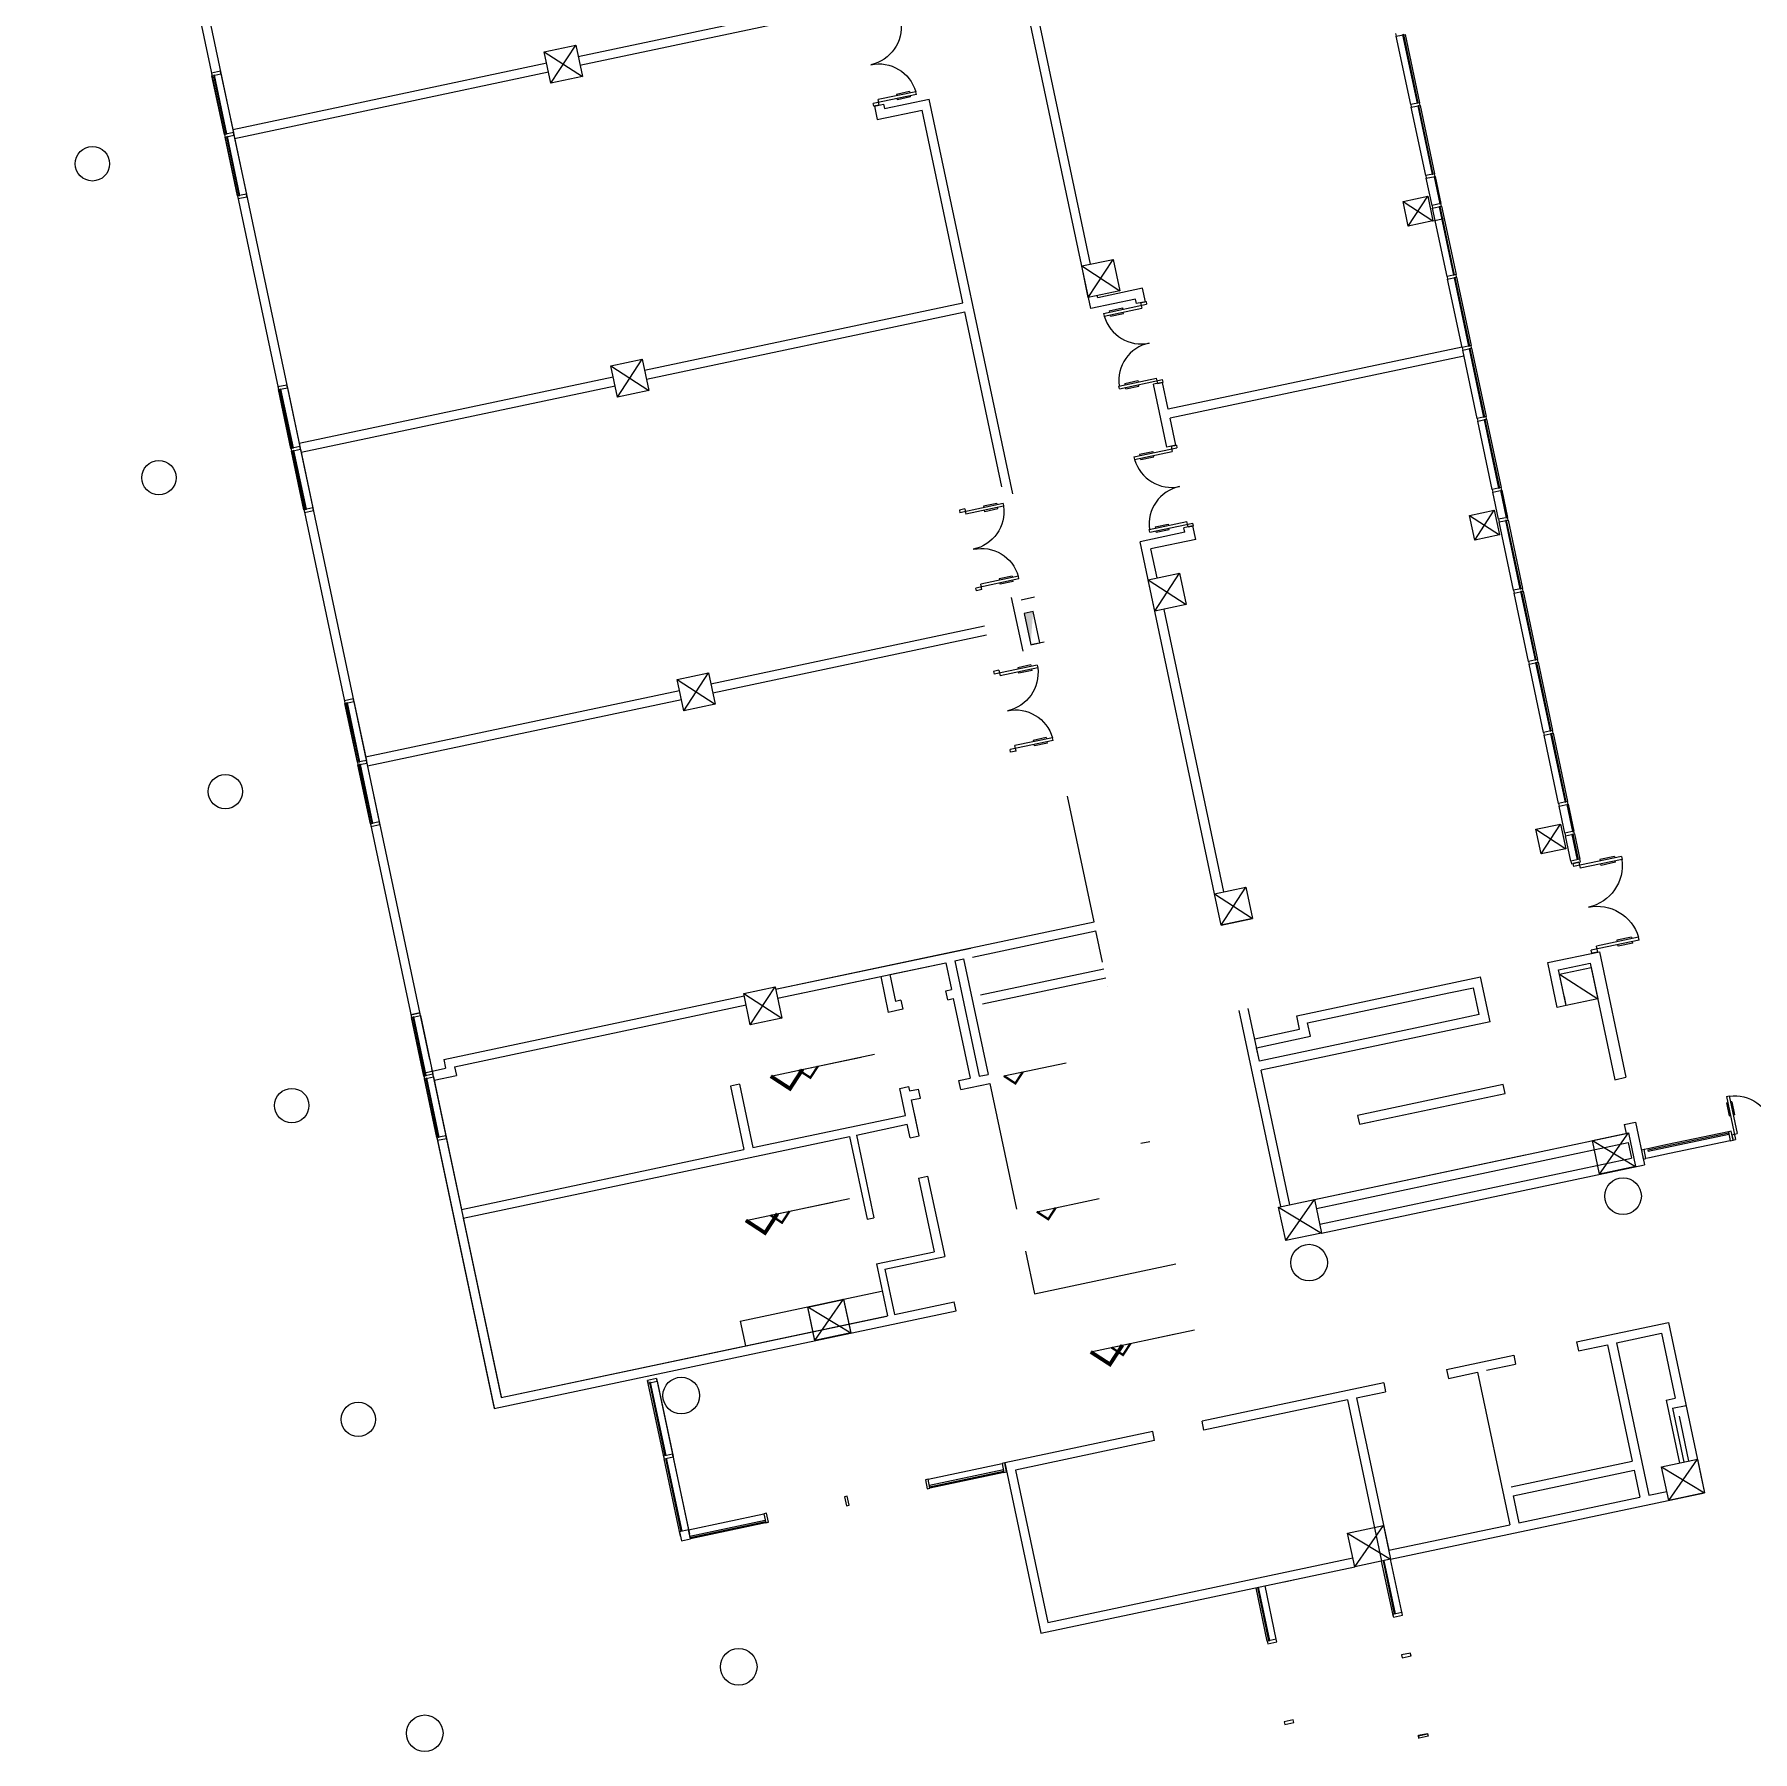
# Model space of a CAD drawing. Header units: millimetres. Extents: x 348697 to 1485586, y 7456 to 143477.
# Drawn here: x 1323768 to 1361250, y 38518 to 75983 of the extents above; entities that cross this region are included whole.
import ezdxf

# ---------------------------------------------------------------- set-up
doc = ezdxf.new("R2010")
doc.units = ezdxf.units.MM
doc.header["$LTSCALE"] = 1000
doc.header["$PDMODE"] = 1
doc.layers.get('0').update_dxf_attribs({"linetype": 'CONTINUOUS'})
for name, color, linetype in [('A-WALL', 7, 'CONTINUOUS'), ('A—\\M+5C3C5\\M+5B4B0', 135, 'CONTINUOUS'), ('A—\\M+5C7BD\\M+5CCE5', 7, 'CONTINUOUS'), ('E1-RD-1F$0$A-GLAZ-CWMG', 3, 'CONTINUOUS'), ('E1-RI-1F$0$A-GLAZ', 140, 'CONTINUOUS'), ('E1-RI-1F$0$A-GLAZ-CWMG', 3, 'CONTINUOUS'), ('E1-RI-1F$0$A-WALL', 7, 'CONTINUOUS'), ('E1-RV-1F$0$$2$A-WALL', 7, 'CONTINUOUS'), ('E1-RV-1F$0$A-WALL', 7, 'CONTINUOUS')]:
    doc.layers.add(name, color=color, linetype=linetype)

msp = doc.modelspace()

# ---------------------------------------------------------------- linework, layer by layer
for p, q in [((1343008, 74674), (1342069, 74475)), ((1342996, 74733), (1342174, 74559)), ((1342858, 74734), (1342573, 74674)), ((1342573, 74674), (1342580, 74645)), ((1342883, 74617), (1342598, 74557)), ((1342858, 74734), (1342864, 74705)), ((1342883, 74617), (1342877, 74646)), ((1343008, 74674), (1342996, 74733)), ((1342081, 74417), (1342069, 74475)), ((1342199, 74442), (1342081, 74417)), ((1342199, 74442), (1342174, 74559)), ((1342598, 74557), (1342592, 74586)), ((1347091, 69896), (1348030, 70095)), ((1347900, 70129), (1348018, 70154)), ((1347900, 70129), (1347925, 70012)), ((1348018, 70154), (1348030, 70095)), ((1347091, 69896), (1347103, 69838)), ((1347103, 69838), (1347925, 70012)), ((1347216, 69953), (1347501, 70014)), ((1347216, 69953), (1347223, 69924)), ((1347241, 69836), (1347235, 69865)), ((1347241, 69836), (1347526, 69896)), ((1347501, 70014), (1347507, 69984)), ((1347526, 69896), (1347520, 69926)), ((1347427, 68311), (1348248, 68485)), ((1347439, 68253), (1347427, 68311)), ((1347439, 68253), (1348378, 68452)), ((1347552, 68369), (1347836, 68429)), ((1347552, 68369), (1347558, 68339)), ((1347577, 68251), (1347570, 68281)), ((1347577, 68251), (1347861, 68311)), ((1347836, 68429), (1347843, 68400)), ((1347861, 68311), (1347855, 68341)), ((1348273, 68368), (1348248, 68485)), ((1348273, 68368), (1348391, 68393)), ((1348391, 68393), (1348378, 68452)), ((1347754, 66766), (1348693, 66965)), ((1347754, 66766), (1347766, 66707)), ((1347766, 66707), (1348588, 66881)), ((1347879, 66823), (1348164, 66883)), ((1347879, 66823), (1347885, 66794)), ((1347904, 66705), (1347898, 66735)), ((1347904, 66705), (1348189, 66766)), ((1348164, 66883), (1348170, 66854)), ((1348189, 66766), (1348182, 66795)), ((1348563, 66998), (1348681, 67023)), ((1348563, 66998), (1348588, 66881)), ((1348681, 67023), (1348693, 66965)), ((1344064, 65631), (1343947, 65606)), ((1344064, 65631), (1343947, 65606)), ((1343947, 65606), (1343959, 65547)), ((1343947, 65606), (1343959, 65547)), ((1344898, 65746), (1343959, 65547)), ((1344898, 65746), (1343959, 65547)), ((1344064, 65631), (1344089, 65513)), ((1344064, 65631), (1344089, 65513)), ((1344911, 65687), (1344089, 65513)), ((1344911, 65687), (1344089, 65513)), ((1344760, 65747), (1344476, 65687)), ((1344476, 65687), (1344482, 65658)), ((1344476, 65687), (1344482, 65658)), ((1344501, 65570), (1344494, 65599)), ((1344501, 65570), (1344494, 65599)), ((1344785, 65630), (1344501, 65570)), ((1344760, 65747), (1344767, 65718)), ((1344760, 65747), (1344767, 65718)), ((1344785, 65630), (1344779, 65659)), ((1344785, 65630), (1344779, 65659)), ((1344898, 65746), (1344911, 65687)), ((1344898, 65746), (1344911, 65687)), ((1348089, 65181), (1348911, 65355)), ((1348102, 65122), (1349041, 65321)), ((1348215, 65238), (1348499, 65298)), ((1348215, 65238), (1348221, 65209)), ((1348499, 65298), (1348505, 65269)), ((1348936, 65237), (1348911, 65355)), ((1348936, 65237), (1349053, 65262)), ((1349053, 65262), (1349041, 65321)), ((1348102, 65122), (1348089, 65181)), ((1348239, 65121), (1348233, 65150)), ((1348239, 65121), (1348524, 65181)), ((1348524, 65181), (1348518, 65210)), ((1345246, 64102), (1344307, 63903)), ((1345246, 64102), (1344307, 63903)), ((1345234, 64161), (1344412, 63987)), ((1345234, 64161), (1344412, 63987)), ((1345096, 64162), (1344811, 64102)), ((1344811, 64102), (1344818, 64073)), ((1344811, 64102), (1344818, 64073)), ((1345096, 64162), (1345102, 64133)), ((1345096, 64162), (1345102, 64133)), ((1345246, 64102), (1345234, 64161)), ((1345246, 64102), (1345234, 64161)), ((1344319, 63845), (1344307, 63903)), ((1344319, 63845), (1344307, 63903)), ((1344437, 63870), (1344319, 63845)), ((1344437, 63870), (1344319, 63845)), ((1344437, 63870), (1344412, 63987)), ((1344437, 63870), (1344412, 63987)), ((1344836, 63985), (1344830, 64014)), ((1344836, 63985), (1344830, 64014)), ((1345121, 64045), (1344836, 63985)), ((1345121, 64045), (1345115, 64074)), ((1345121, 64045), (1345115, 64074)), ((1345644, 62224), (1344705, 62025)), ((1345644, 62224), (1344705, 62025)), ((1345506, 62225), (1345221, 62165)), ((1345506, 62225), (1345512, 62196)), ((1345506, 62225), (1345512, 62196)), ((1345644, 62224), (1345656, 62165)), ((1345644, 62224), (1345656, 62165)), ((1344810, 62109), (1344692, 62084)), ((1344810, 62109), (1344692, 62084)), ((1344692, 62084), (1344705, 62025)), ((1344692, 62084), (1344705, 62025)), ((1344810, 62109), (1344834, 61991)), ((1344810, 62109), (1344834, 61991)), ((1345656, 62165), (1344834, 61991)), ((1345656, 62165), (1344834, 61991)), ((1345221, 62165), (1345228, 62136)), ((1345221, 62165), (1345228, 62136)), ((1345246, 62048), (1345240, 62077)), ((1345246, 62048), (1345240, 62077)), ((1345531, 62108), (1345246, 62048)), ((1345531, 62108), (1345525, 62137)), ((1345531, 62108), (1345525, 62137)), ((1345992, 60580), (1345053, 60382)), ((1345992, 60580), (1345053, 60382)), ((1345065, 60323), (1345053, 60382)), ((1345065, 60323), (1345053, 60382)), ((1345182, 60348), (1345065, 60323)), ((1345182, 60348), (1345065, 60323)), ((1345979, 60639), (1345157, 60465)), ((1345979, 60639), (1345157, 60465)), ((1345182, 60348), (1345157, 60465)), ((1345182, 60348), (1345157, 60465)), ((1345842, 60641), (1345557, 60580)), ((1345557, 60580), (1345563, 60551)), ((1345557, 60580), (1345563, 60551)), ((1345582, 60463), (1345576, 60492)), ((1345582, 60463), (1345576, 60492)), ((1345866, 60523), (1345582, 60463)), ((1345842, 60641), (1345848, 60611)), ((1345842, 60641), (1345848, 60611)), ((1345866, 60523), (1345860, 60552)), ((1345866, 60523), (1345860, 60552)), ((1345992, 60580), (1345979, 60639)), ((1345992, 60580), (1345979, 60639)), ((1357460, 57921), (1357330, 57893)), ((1357330, 57893), (1357343, 57828)), ((1358388, 58049), (1357343, 57828)), ((1357460, 57921), (1357488, 57790)), ((1358402, 57983), (1357488, 57790)), ((1358235, 58050), (1357918, 57983)), ((1357918, 57983), (1357925, 57951)), ((1357946, 57853), (1357939, 57886)), ((1358262, 57920), (1357946, 57853)), ((1358235, 58050), (1358242, 58018)), ((1358262, 57920), (1358255, 57953)), ((1358388, 58049), (1358402, 57983)), ((1358761, 56286), (1357847, 56093)), ((1358608, 56288), (1358291, 56221)), ((1358608, 56288), (1358615, 56256)), ((1358775, 56221), (1358761, 56286)), ((1358775, 56221), (1357730, 56000)), ((1357744, 55935), (1357730, 56000)), ((1357875, 55962), (1357744, 55935)), ((1357875, 55962), (1357847, 56093)), ((1358291, 56221), (1358298, 56188)), ((1358319, 56091), (1358312, 56123)), ((1358635, 56158), (1358319, 56091)), ((1358635, 56158), (1358628, 56190)), ((1360680, 52673), (1360709, 52680)), ((1360680, 52673), (1360740, 52389)), ((1360682, 52811), (1360740, 52823)), ((1360682, 52811), (1360880, 51872)), ((1360740, 52823), (1360914, 52002)), ((1360798, 52698), (1360768, 52692)), ((1360798, 52698), (1360858, 52414)), ((1360740, 52389), (1360770, 52395)), ((1360858, 52414), (1360828, 52407)), ((1360797, 51977), (1360914, 52002)), ((1360797, 51977), (1360822, 51859)), ((1360822, 51859), (1360880, 51872))]:
    msp.add_line(p, q)
at = {"lineweight": 13}
for p, q in [((1344760, 65747), (1344476, 65687)), ((1344785, 65630), (1344501, 65570)), ((1345096, 64162), (1344811, 64102)), ((1345121, 64045), (1344836, 63985)), ((1345506, 62225), (1345221, 62165)), ((1345531, 62108), (1345246, 62048)), ((1345842, 60641), (1345557, 60580)), ((1345866, 60523), (1345582, 60463))]:
    msp.add_line(p, q, dxfattribs=at)
at = {"color": 1}
for p, q in [((1339832, 53254), (1342097, 53733)), ((1340445, 53384), (1341804, 53671)), ((1344916, 53260), (1346274, 53548)), ((1339288, 50108), (1341552, 50587)), ((1339826, 50222), (1341184, 50509)), ((1345634, 50297), (1346992, 50586)), ((1346811, 47239), (1349076, 47719)), ((1347264, 47335), (1348623, 47623))]:
    msp.add_line(p, q, dxfattribs=at)
at = {"elevation": 0}
for points in [[(1334892, 75604), (1335577, 75749), (1335722, 75064), (1335037, 74919)], [(1353625, 72337), (1354163, 72451), (1354277, 71913), (1353739, 71799)], [(1346614, 70930), (1347299, 71075), (1347444, 70390), (1346759, 70245)], [(1336342, 68755), (1337027, 68900), (1337172, 68215), (1336487, 68071)], [(1355074, 65489), (1355612, 65603), (1355726, 65065), (1355188, 64951)], [(1348064, 64082), (1348749, 64227), (1348894, 63542), (1348209, 63397)], [(1337792, 61907), (1338476, 62052), (1338621, 61367), (1337937, 61222)], [(1356524, 58641), (1357062, 58755), (1357176, 58217), (1356638, 58103)], [(1349514, 57233), (1350198, 57378), (1350343, 56694), (1349659, 56549)], [(1357040, 55479), (1357725, 55624), (1357870, 54939), (1357185, 54794)], [(1339241, 55059), (1339926, 55204), (1340071, 54519), (1339386, 54374)], [(1357757, 51849), (1358540, 52015), (1358695, 51281), (1357913, 51115)], [(1350909, 50399), (1351692, 50565), (1351847, 49831), (1351065, 49666)], [(1340637, 48225), (1341420, 48390), (1341575, 47657), (1340792, 47491)], [(1359264, 44732), (1360047, 44897), (1360202, 44164), (1359419, 43998)], [(1352416, 43282), (1353199, 43448), (1353354, 42714), (1352571, 42548)]]:
    msp.add_lwpolyline(points, close=True, dxfattribs=at)
at = {"extrusion": (0, 0, -1), "elevation": 0}
msp.add_lwpolyline([(-1345502, 62664), (-1345698, 62706), (-1345553, 63390), (-1345357, 63349)], close=True, dxfattribs=at)
at = {"color": 1, "elevation": 0}
for points, const_width in [([(1339832, 53254), (1340251, 52981), (1340524, 53400)], 83.3), ([(1340445, 53384), (1340696, 53220), (1340860, 53472)], 50)]:
    msp.add_lwpolyline(points, dxfattribs=dict(at, const_width=const_width))
at = {"color": 1}
for points, const_width in [([(1344916, 53260), (1345167, 53096), (1345331, 53348)], 50), ([(1339288, 50108), (1339707, 49835), (1339979, 50254)], 83.3), ([(1339826, 50222), (1340077, 50058), (1340241, 50310)], 50), ([(1345634, 50297), (1345885, 50134), (1346049, 50386)], 50), ([(1346811, 47239), (1347231, 46967), (1347503, 47386)], 83.3), ([(1347264, 47335), (1347516, 47172), (1347679, 47423)], 50)]:
    msp.add_lwpolyline(points, dxfattribs=dict(at, const_width=const_width))
for centre, radius in [((1325035, 73159, 0), 375), ((1326484, 66311, 0), 375), ((1327934, 59463, 0), 375), ((1329384, 52614, 0), 375), ((1358423, 50636, 0), 400), ((1351575, 49186, 0), 400), ((1337879, 46286, 0), 400), ((1330834, 45766, 0), 375), ((1339132, 40368, 0), 400), ((1332283, 38918, 0), 400)]:
    msp.add_circle(centre, radius)
at = {"extrusion": (0, 0, -1)}
for centre, radius, start, end in [((-1341838, 76144), 840, 172.1434, -101.9526), ((-1342186, 74500), 840, 78.0474, 163.9513), ((-1344076, 65572), 840, 172.1434, -101.9526), ((-1344424, 63928), 840, 78.0474, 163.9513), ((-1344822, 62050), 840, 172.1434, -101.9526), ((-1345170, 60406), 840, 78.0474, 163.9513), ((-1357474, 57855), 934, 172.1434, -101.9526), ((-1357861, 56028), 934, 78.0474, 163.9513), ((-1360856, 51989), 840, 82.1434, 168.0474)]:
    msp.add_arc(centre, radius, start, end, dxfattribs=at)
for centre, start, end in [((1347913, 70070), -163.9513, -78.0474), ((1348261, 68427), 101.9526, -172.1434), ((1348576, 66940), -163.9513, -78.0474), ((1348923, 65296), 101.9526, -172.1434)]:
    msp.add_arc(centre, 840, start, end)
at = {"lineweight": 13, "extrusion": (0, 0, -1)}
for centre, start, end in [((-1344076, 65572), 172.1434, -101.9526), ((-1344424, 63928), 78.0474, 163.9513), ((-1344822, 62050), 172.1434, -101.9526), ((-1345170, 60406), 78.0474, 163.9513)]:
    msp.add_arc(centre, 840, start, end, dxfattribs=at)
at = {"color": 1}
for p in [(1339851, 53680), (1340456, 53639), (1344927, 53515), (1339307, 50534), (1339837, 50478), (1345645, 50553), (1346830, 47666), (1347276, 47591)]:
    msp.add_point(p, dxfattribs=at)
at = {"extrusion": (0, 0, -1)}
msp.add_solid([(-1345502, 62664), (-1345502, 62664), (-1345357, 63349), (-1345553, 63390)], dxfattribs=at)
at = {"layer": 'A-WALL'}
for p, q in [((1345078, 63699), (1345327, 62525)), ((1345588, 63705), (1345295, 63642)), ((1345795, 62726), (1345502, 62664)), ((1344410, 55029), (1347100, 55598)), ((1344451, 54833), (1347141, 55402)), ((1348103, 51824), (1347908, 51783))]:
    msp.add_line(p, q, dxfattribs=at)
at = {"layer": 'A—\\M+5C3C5\\M+5B4B0', "color": 252, "linetype": 'Continuous'}
for p, q in [((1323768, 93385), (1333796, 46018)), ((1327826, 75181), (1327631, 75140)), ((1327631, 75140), (1327643, 75081)), ((1327643, 75081), (1327839, 75122)), ((1327698, 75093), (1327673, 75087)), ((1327673, 75087), (1327944, 73806)), ((1327969, 73811), (1327698, 75093)), ((1327839, 75122), (1327826, 75181)), ((1327944, 73806), (1327969, 73811)), ((1327982, 73752), (1327957, 73747)), ((1327957, 73747), (1328228, 72465)), ((1328253, 72471), (1327982, 73752)), ((1328228, 72465), (1328253, 72471)), ((1329276, 68333), (1329080, 68291)), ((1329080, 68291), (1329093, 68233)), ((1329093, 68233), (1329289, 68274)), ((1329148, 68244), (1329123, 68239)), ((1329123, 68239), (1329394, 66957)), ((1329419, 66963), (1329148, 68244)), ((1329289, 68274), (1329276, 68333)), ((1329394, 66957), (1329419, 66963)), ((1329431, 66904), (1329407, 66899)), ((1329407, 66899), (1329678, 65617)), ((1329703, 65622), (1329431, 66904)), ((1329678, 65617), (1329703, 65622)), ((1355875, 65439), (1355899, 65444)), ((1330726, 61485), (1330530, 61443)), ((1330738, 61426), (1330726, 61485)), ((1330530, 61443), (1330543, 61385)), ((1330543, 61385), (1330738, 61426)), ((1330597, 61396), (1330573, 61391)), ((1330573, 61391), (1330844, 60109)), ((1330869, 60114), (1330597, 61396)), ((1330844, 60109), (1330869, 60114)), ((1330881, 60056), (1330856, 60051)), ((1330856, 60051), (1331128, 58769)), ((1331152, 58774), (1330881, 60056)), ((1331128, 58769), (1331152, 58774)), ((1332176, 54636), (1331980, 54595)), ((1331980, 54595), (1332175, 54636)), ((1331980, 54595), (1331992, 54536)), ((1331992, 54536), (1332188, 54578)), ((1332047, 54548), (1332022, 54543)), ((1332022, 54543), (1332294, 53261)), ((1332318, 53266), (1332047, 54548)), ((1332188, 54578), (1332176, 54636)), ((1332249, 53323), (1333799, 46003)), ((1332249, 53323), (1333799, 46003)), ((1332294, 53261), (1332318, 53266)), ((1332433, 53422), (1333950, 46255)), ((1332547, 51914), (1332276, 53196)), ((1332306, 53202), (1332577, 51921)), ((1332602, 51926), (1332331, 53208)), ((1332560, 51856), (1332755, 51897)), ((1332577, 51921), (1332602, 51926))]:
    msp.add_line(p, q, dxfattribs=at)
at = {"layer": 'A—\\M+5C3C5\\M+5B4B0', "extrusion": (0, 0, -1)}
for p, q in [((1353463, 76001), (1353475, 75942)), ((1353475, 75942), (1353671, 75983)), ((1353986, 74492), (1353791, 74451)), ((1353791, 74451), (1353803, 74392)), ((1353803, 74392), (1353999, 74434)), ((1353999, 74434), (1353986, 74492)), ((1354314, 72943), (1354119, 72901)), ((1354119, 72901), (1354131, 72843)), ((1354131, 72843), (1354327, 72884)), ((1354327, 72884), (1354314, 72943)), ((1354452, 72293), (1354256, 72252)), ((1354256, 72252), (1354269, 72193)), ((1354269, 72193), (1354464, 72234)), ((1354464, 72234), (1354452, 72293)), ((1354780, 70744), (1354584, 70702)), ((1354584, 70702), (1354597, 70643)), ((1354597, 70643), (1354792, 70685)), ((1354792, 70685), (1354780, 70744)), ((1355108, 69194), (1354912, 69152)), ((1354912, 69152), (1354925, 69094)), ((1354925, 69094), (1355120, 69135)), ((1355120, 69135), (1355108, 69194)), ((1355436, 67644), (1355240, 67603)), ((1355240, 67603), (1355253, 67544)), ((1355253, 67544), (1355448, 67586)), ((1355448, 67586), (1355436, 67644)), ((1355764, 66095), (1355568, 66053)), ((1355568, 66053), (1355581, 65994)), ((1355581, 65994), (1355776, 66036)), ((1355776, 66036), (1355764, 66095)), ((1355902, 65445), (1355706, 65404)), ((1355706, 65404), (1355718, 65345)), ((1355718, 65345), (1355914, 65386)), ((1355914, 65386), (1355902, 65445)), ((1356230, 63895), (1356034, 63854)), ((1356034, 63854), (1356046, 63795)), ((1356046, 63795), (1356242, 63837)), ((1356242, 63837), (1356230, 63895)), ((1356558, 62346), (1356362, 62304)), ((1356362, 62304), (1356374, 62246)), ((1356374, 62246), (1356570, 62287)), ((1356570, 62287), (1356558, 62346)), ((1356886, 60796), (1356690, 60755)), ((1356690, 60755), (1356702, 60696)), ((1356702, 60696), (1356898, 60737)), ((1356898, 60737), (1356886, 60796)), ((1357214, 59246), (1357018, 59205)), ((1357226, 59188), (1357214, 59246)), ((1357018, 59205), (1357030, 59146)), ((1357030, 59146), (1357226, 59188)), ((1357351, 58597), (1357156, 58555)), ((1357156, 58555), (1357168, 58497)), ((1357168, 58497), (1357364, 58538)), ((1357364, 58538), (1357351, 58597)), ((1357480, 57986), (1357285, 57945)), ((1357285, 57945), (1357297, 57886)), ((1357297, 57886), (1357493, 57928)), ((1357493, 57928), (1357480, 57986)), ((1360780, 52055), (1360722, 52043)), ((1360722, 52043), (1360763, 51847)), ((1360763, 51847), (1360822, 51859)), ((1360822, 51859), (1360780, 52055)), ((1344936, 44816), (1344877, 44804)), ((1344877, 44804), (1344919, 44608)), ((1344919, 44608), (1344977, 44621)), ((1344977, 44621), (1344936, 44816)), ((1343263, 44462), (1343204, 44450)), ((1343204, 44450), (1343246, 44254)), ((1343246, 44254), (1343305, 44266)), ((1343305, 44266), (1343263, 44462)), ((1341502, 44089), (1341443, 44077)), ((1341443, 44077), (1341485, 43881)), ((1341485, 43881), (1341544, 43894)), ((1341544, 43894), (1341502, 44089)), ((1339741, 43717), (1339682, 43704)), ((1339682, 43704), (1339724, 43508)), ((1339724, 43508), (1339783, 43521)), ((1339783, 43521), (1339741, 43717)), ((1338039, 43356), (1337843, 43315)), ((1337843, 43315), (1337885, 43119)), ((1337885, 43119), (1338081, 43161)), ((1338081, 43161), (1338039, 43356)), ((1353598, 41552), (1353403, 41511)), ((1353403, 41511), (1353415, 41452)), ((1353415, 41452), (1353611, 41494)), ((1353611, 41494), (1353598, 41552)), ((1353786, 40668), (1353591, 40627)), ((1353591, 40627), (1353603, 40568)), ((1353603, 40568), (1353799, 40609)), ((1353799, 40609), (1353786, 40668)), ((1353962, 38874), (1354157, 38915)), ((1353974, 38815), (1353962, 38874)), ((1354170, 38856), (1353974, 38815)), ((1354157, 38915), (1354170, 38856))]:
    msp.add_line(p, q, dxfattribs=at)
at = {"layer": 'A—\\M+5C3C5\\M+5B4B0'}
for p, q in [((1353791, 74451), (1353475, 75942)), ((1353641, 75977), (1353616, 75972)), ((1353616, 75972), (1353931, 74481)), ((1353956, 74486), (1353641, 75977)), ((1353671, 75983), (1353986, 74492)), ((1354119, 72901), (1353803, 74392)), ((1353931, 74481), (1353956, 74486)), ((1353969, 74427), (1353944, 74422)), ((1353944, 74422), (1354260, 72931)), ((1354284, 72936), (1353969, 74427)), ((1353999, 74434), (1354314, 72943)), ((1354256, 72252), (1354131, 72843)), ((1354260, 72931), (1354284, 72936)), ((1354324, 72884), (1354300, 72878)), ((1354300, 72878), (1354425, 72287)), ((1354449, 72293), (1354324, 72884)), ((1354327, 72884), (1354452, 72293)), ((1354584, 70702), (1354269, 72193)), ((1354434, 72228), (1354409, 72223)), ((1354409, 72223), (1354725, 70732)), ((1354425, 72287), (1354449, 72293)), ((1354750, 70737), (1354434, 72228)), ((1354464, 72234), (1354780, 70744)), ((1354277, 71913), (1354521, 71965)), ((1354277, 71913), (1354521, 71965)), ((1354912, 69152), (1354597, 70643)), ((1354725, 70732), (1354750, 70737)), ((1354762, 70678), (1354738, 70673)), ((1354738, 70673), (1355053, 69182)), ((1355078, 69188), (1354762, 70678)), ((1354792, 70685), (1355108, 69194)), ((1355240, 67603), (1354925, 69094)), ((1355053, 69182), (1355078, 69188)), ((1355090, 69129), (1355066, 69124)), ((1355066, 69124), (1355381, 67633)), ((1355406, 67638), (1355090, 69129)), ((1355120, 69135), (1355436, 67644)), ((1355568, 66053), (1355253, 67544)), ((1355381, 67633), (1355406, 67638)), ((1355418, 67579), (1355394, 67574)), ((1355394, 67574), (1355709, 66083)), ((1355734, 66088), (1355418, 67579)), ((1355448, 67586), (1355764, 66095)), ((1355706, 65404), (1355581, 65994)), ((1355709, 66083), (1355734, 66088)), ((1355774, 66035), (1355750, 66030)), ((1355750, 66030), (1355875, 65439)), ((1355899, 65444), (1355774, 66035)), ((1355776, 66036), (1355902, 65445)), ((1356034, 63854), (1355718, 65345)), ((1355884, 65380), (1355859, 65375)), ((1355859, 65375), (1356175, 63884)), ((1356200, 63889), (1355884, 65380)), ((1355914, 65386), (1356230, 63895)), ((1356362, 62304), (1356046, 63795)), ((1356175, 63884), (1356200, 63889)), ((1356212, 63830), (1356187, 63825)), ((1356187, 63825), (1356503, 62334)), ((1356528, 62339), (1356212, 63830)), ((1356242, 63837), (1356558, 62346)), ((1356690, 60755), (1356374, 62246)), ((1356503, 62334), (1356528, 62339)), ((1356540, 62281), (1356515, 62275)), ((1356515, 62275), (1356831, 60784)), ((1356856, 60790), (1356540, 62281)), ((1356570, 62287), (1356886, 60796)), ((1356831, 60784), (1356856, 60790)), ((1356868, 60731), (1356843, 60726)), ((1356843, 60726), (1357159, 59235)), ((1357184, 59240), (1356868, 60731)), ((1356898, 60737), (1357214, 59246)), ((1357018, 59205), (1356702, 60696)), ((1357159, 59235), (1357184, 59240)), ((1357156, 58555), (1357030, 59146)), ((1357224, 59187), (1357199, 59182)), ((1357199, 59182), (1357324, 58591)), ((1357349, 58596), (1357224, 59187)), ((1357226, 59188), (1357351, 58597)), ((1357285, 57945), (1357168, 58497)), ((1357334, 58532), (1357309, 58526)), ((1357309, 58526), (1357426, 57975)), ((1357324, 58591), (1357349, 58596)), ((1357451, 57980), (1357334, 58532)), ((1357364, 58538), (1357480, 57986)), ((1359394, 51762), (1358961, 51670)), ((1360728, 52013), (1358967, 51640)), ((1358972, 51615), (1360733, 51988)), ((1360722, 52043), (1359394, 51762)), ((1360763, 51847), (1359436, 51566)), ((1360733, 51988), (1360728, 52013)), ((1358882, 51653), (1358824, 51641)), ((1358824, 51641), (1358865, 51445)), ((1358865, 51445), (1358924, 51458)), ((1358902, 51657), (1358873, 51651)), ((1358961, 51670), (1358882, 51653)), ((1358924, 51458), (1358882, 51653)), ((1359002, 51474), (1358924, 51458)), ((1358967, 51640), (1358972, 51615)), ((1359436, 51566), (1359002, 51474)), ((1337340, 46658), (1337144, 46616)), ((1337504, 44917), (1337144, 46616)), ((1337144, 46616), (1337157, 46558)), ((1337157, 46558), (1337352, 46599)), ((1337211, 46574), (1337186, 46568)), ((1337186, 46568), (1337524, 44972)), ((1337548, 44977), (1337211, 46574)), ((1337340, 46658), (1338039, 43356)), ((1337340, 46658), (1338039, 43356)), ((1337352, 46599), (1337340, 46658)), ((1337351, 46603), (1337700, 44958)), ((1337689, 45007), (1337494, 44966)), ((1337702, 44948), (1337689, 45007)), ((1337494, 44966), (1337506, 44907)), ((1337506, 44907), (1337702, 44948)), ((1337864, 43217), (1337506, 44907)), ((1337536, 44913), (1337873, 43321)), ((1337898, 43327), (1337561, 44919)), ((1337712, 44900), (1338060, 43259)), ((1343263, 44462), (1344877, 44804)), ((1344907, 44663), (1343293, 44321)), ((1343298, 44296), (1344912, 44638)), ((1344919, 44608), (1343305, 44266)), ((1344907, 44663), (1344770, 44634)), ((1344775, 44609), (1344912, 44638)), ((1344912, 44638), (1344907, 44663)), ((1343293, 44321), (1343298, 44296)), ((1338039, 43356), (1339682, 43704)), ((1339712, 43563), (1338069, 43215)), ((1338074, 43190), (1339718, 43538)), ((1338069, 43215), (1338074, 43190)), ((1353414, 41457), (1353158, 42673)), ((1353188, 42679), (1353432, 41517)), ((1353457, 41523), (1353213, 42684)), ((1353611, 41494), (1353354, 42714)), ((1350663, 40931), (1350419, 42093)), ((1350449, 42099), (1350693, 40938)), ((1350718, 40943), (1350473, 42104)), ((1350859, 40973), (1350615, 42134)), ((1353593, 41577), (1353598, 41552)), ((1350693, 40938), (1350718, 40943)), ((1353797, 40609), (1353785, 40668)), ((1353959, 38866), (1354155, 38907)), ((1353972, 38808), (1353959, 38866)), ((1354156, 38915), (1354168, 38856))]:
    msp.add_line(p, q, dxfattribs=at)
at = {"layer": 'A—\\M+5C3C5\\M+5B4B0', "color": 252, "linetype": 'Continuous', "extrusion": (0, 0, -1)}
for p, q in [((1328110, 73841), (1327914, 73799)), ((1328123, 73782), (1328110, 73841)), ((1327914, 73799), (1327927, 73741)), ((1327927, 73741), (1328123, 73782)), ((1328394, 72500), (1328198, 72459)), ((1328198, 72459), (1328211, 72400)), ((1328211, 72400), (1328406, 72442)), ((1328406, 72442), (1328394, 72500)), ((1354207, 72241), (1354220, 72183)), ((1329560, 66993), (1329364, 66951)), ((1329364, 66951), (1329377, 66892)), ((1329377, 66892), (1329572, 66934)), ((1329572, 66934), (1329560, 66993)), ((1329844, 65652), (1329648, 65611)), ((1329648, 65611), (1329660, 65552)), ((1329660, 65552), (1329856, 65594)), ((1329856, 65594), (1329844, 65652)), ((1331010, 60144), (1330814, 60103)), ((1330814, 60103), (1330826, 60044)), ((1330826, 60044), (1331022, 60086)), ((1331022, 60086), (1331010, 60144)), ((1331293, 58804), (1331098, 58763)), ((1331098, 58763), (1331110, 58704)), ((1331110, 58704), (1331306, 58745)), ((1331306, 58745), (1331293, 58804)), ((1332459, 53296), (1332264, 53255)), ((1332264, 53255), (1332276, 53196)), ((1332276, 53196), (1332472, 53237)), ((1332472, 53237), (1332459, 53296)), ((1332743, 51956), (1332547, 51914)), ((1332547, 51914), (1332560, 51856)), ((1332560, 51856), (1332755, 51897)), ((1332755, 51897), (1332743, 51956))]:
    msp.add_line(p, q, dxfattribs=at)
at = {"layer": 'A—\\M+5C7BD\\M+5CCE5'}
for p, q in [((1323985, 93329), (1332391, 53617)), ((1346811, 70001), (1344988, 78610)), ((1346809, 70971), (1345505, 77135)), ((1335629, 75504), (1341596, 76767)), ((1335670, 75308), (1341638, 76572)), ((1328096, 73909), (1334944, 75359)), ((1328137, 73714), (1334985, 75163)), ((1342094, 74419), (1342289, 74461)), ((1342094, 74419), (1342156, 74126)), ((1342156, 74126), (1343134, 74333)), ((1342289, 74461), (1342310, 74363)), ((1342310, 74363), (1343288, 74570)), ((1344024, 70126), (1343134, 74333)), ((1345111, 65961), (1343288, 74570)), ((1337078, 68656), (1344024, 70126)), ((1347789, 70208), (1346811, 70001)), ((1346965, 70238), (1346954, 70286)), ((1347943, 70445), (1346965, 70238)), ((1347810, 70110), (1347789, 70208)), ((1348006, 70151), (1347810, 70110)), ((1348006, 70151), (1347943, 70445)), ((1337120, 68460), (1344066, 69931)), ((1344874, 66115), (1344066, 69931)), ((1354911, 69160), (1348503, 67803)), ((1354952, 68964), (1348544, 67608)), ((1329545, 67061), (1336394, 68511)), ((1329587, 66865), (1336435, 68315)), ((1348378, 68390), (1348183, 68349)), ((1348473, 66979), (1348183, 68349)), ((1348503, 67803), (1348378, 68390)), ((1348668, 67021), (1348544, 67608)), ((1348668, 67021), (1348473, 66979)), ((1349041, 65260), (1348845, 65218)), ((1349103, 64966), (1349041, 65260)), ((1348866, 65120), (1347888, 64913)), ((1349514, 57231), (1347888, 64913)), ((1349103, 64966), (1348125, 64759)), ((1348866, 65120), (1348845, 65218)), ((1348259, 64123), (1348125, 64759)), ((1344496, 63071), (1338528, 61808)), ((1344537, 62875), (1338570, 61612)), ((1337843, 61663), (1330995, 60213)), ((1337885, 61467), (1331037, 60017)), ((1346884, 56619), (1346303, 59365)), ((1339938, 55149), (1346884, 56619)), ((1349659, 56549), (1350343, 56694)), ((1344235, 55854), (1346925, 56423)), ((1347069, 55744), (1346925, 56423)), ((1339938, 55149), (1344193, 56050)), ((1356782, 55731), (1357907, 55969)), ((1357907, 55969), (1358487, 53230)), ((1339980, 54953), (1343648, 55729)), ((1342426, 55471), (1343648, 55729)), ((1342426, 55471), (1343648, 55729)), ((1343648, 55729), (1343772, 55142)), ((1343648, 55729), (1343772, 55142)), ((1343844, 55771), (1344039, 55812)), ((1343844, 55771), (1344377, 53252)), ((1343844, 55771), (1344377, 53252)), ((1344039, 55812), (1344572, 53293)), ((1344039, 55812), (1344572, 53293)), ((1356989, 54753), (1356782, 55731)), ((1357019, 55577), (1357704, 55722)), ((1357185, 54794), (1357019, 55577)), ((1357704, 55722), (1358243, 53178)), ((1339980, 54953), (1342230, 55429)), ((1342230, 55429), (1342396, 54647)), ((1342230, 55429), (1342396, 54647)), ((1342426, 55471), (1342550, 54884)), ((1342426, 55471), (1342550, 54884)), ((1343650, 55117), (1343772, 55142)), ((1343650, 55117), (1343772, 55142)), ((1343692, 54921), (1343650, 55117)), ((1343692, 54921), (1343650, 55117)), ((1343772, 55142), (1343772, 55142)), ((1343772, 55142), (1343772, 55142)), ((1347180, 55219), (1347180, 55219)), ((1351304, 54571), (1355315, 55421)), ((1354623, 55070), (1355161, 55184)), ((1355285, 54597), (1355161, 55184)), ((1355522, 54442), (1355315, 55421)), ((1332698, 53616), (1339253, 55004)), ((1332698, 53616), (1339253, 55004)), ((1332935, 53461), (1339294, 54808)), ((1332935, 53461), (1339294, 54808)), ((1342672, 54909), (1342550, 54884)), ((1342672, 54909), (1342550, 54884)), ((1342672, 54909), (1342713, 54714)), ((1342672, 54909), (1342713, 54714)), ((1343692, 54921), (1343814, 54947)), ((1343692, 54921), (1343814, 54947)), ((1343814, 54947), (1344181, 53210)), ((1343814, 54947), (1344181, 53210)), ((1350491, 53582), (1350248, 54731)), ((1351541, 54417), (1354623, 55070)), ((1357185, 54794), (1356989, 54753)), ((1357185, 54794), (1357144, 54990)), ((1342713, 54714), (1342396, 54647)), ((1342713, 54714), (1342396, 54647)), ((1350958, 50410), (1350052, 54690)), ((1354747, 54483), (1350491, 53582)), ((1355522, 54442), (1350533, 53386)), ((1351366, 54278), (1351304, 54571)), ((1351603, 54124), (1351541, 54417)), ((1355285, 54597), (1354747, 54483)), ((1350388, 54071), (1351366, 54278)), ((1350388, 54071), (1350388, 54071)), ((1350429, 53875), (1351603, 54124)), ((1332698, 53616), (1332738, 53427)), ((1332698, 53616), (1332738, 53427)), ((1332249, 53323), (1332738, 53427)), ((1332249, 53323), (1332738, 53427)), ((1332486, 53169), (1332975, 53272)), ((1332486, 53169), (1332975, 53272)), ((1332935, 53461), (1332975, 53272)), ((1332935, 53461), (1332975, 53272)), ((1344377, 53252), (1344572, 53293)), ((1344377, 53252), (1344572, 53293)), ((1351154, 50451), (1350533, 53386)), ((1358243, 53178), (1358487, 53230)), ((1332486, 53169), (1333083, 50349)), ((1332486, 53169), (1333083, 50349)), ((1339149, 53080), (1338953, 53039)), ((1339149, 53080), (1338953, 53039)), ((1338953, 53039), (1339246, 51654)), ((1338953, 53039), (1339246, 51654)), ((1339149, 53080), (1339442, 51696)), ((1339149, 53080), (1339442, 51696)), ((1342644, 52987), (1342840, 53028)), ((1342644, 52987), (1342840, 53028)), ((1342769, 52400), (1342644, 52987)), ((1342769, 52400), (1342644, 52987)), ((1342840, 53028), (1342861, 52931)), ((1342840, 53028), (1342861, 52931)), ((1342861, 52931), (1343057, 52972)), ((1342861, 52931), (1343057, 52972)), ((1343098, 52776), (1343057, 52972)), ((1343098, 52776), (1343057, 52972)), ((1343937, 53159), (1344181, 53210)), ((1343937, 53159), (1344181, 53210)), ((1343979, 52963), (1343937, 53159)), ((1343979, 52963), (1343937, 53159)), ((1343979, 52963), (1344614, 53097)), ((1343979, 52963), (1344614, 53097)), ((1344614, 53097), (1345195, 50354)), ((1355812, 53073), (1352632, 52399)), ((1352674, 52204), (1355853, 52877)), ((1355853, 52877), (1355812, 53073)), ((1342902, 52735), (1343098, 52776)), ((1342902, 52735), (1343098, 52776)), ((1343068, 51952), (1342902, 52735)), ((1339442, 51696), (1342769, 52400)), ((1339442, 51696), (1342769, 52400)), ((1341699, 51969), (1342810, 52204)), ((1341699, 51969), (1342810, 52204)), ((1342872, 51911), (1342810, 52204)), ((1342872, 51911), (1342810, 52204)), ((1343068, 51952), (1342964, 52442)), ((1352632, 52399), (1352674, 52204)), ((1352674, 52204), (1352919, 52255)), ((1358450, 52200), (1358694, 52252)), ((1358450, 52200), (1358491, 52004)), ((1358694, 52252), (1358891, 51322)), ((1333124, 50154), (1341553, 51938)), ((1333124, 50154), (1341553, 51938)), ((1341553, 51938), (1341934, 50135)), ((1341553, 51938), (1341934, 50135)), ((1341699, 51969), (1342081, 50166)), ((1341699, 51969), (1342081, 50166)), ((1342872, 51911), (1343068, 51952)), ((1342872, 51911), (1343068, 51952)), ((1351692, 50565), (1358491, 52004)), ((1351733, 50369), (1358533, 51809)), ((1358533, 51809), (1358605, 51466)), ((1333083, 50349), (1339246, 51654)), ((1333083, 50349), (1339246, 51654)), ((1351691, 50565), (1356289, 51538)), ((1351806, 50027), (1358605, 51466)), ((1343058, 51030), (1343254, 51072)), ((1343058, 51030), (1343254, 51072)), ((1343058, 51030), (1343399, 49423)), ((1343058, 51030), (1343399, 49423)), ((1343254, 51072), (1343626, 49317)), ((1343254, 51072), (1343626, 49317)), ((1351847, 49831), (1358891, 51322)), ((1333124, 50154), (1333953, 46241)), ((1333124, 50154), (1333953, 46241)), ((1341934, 50135), (1342081, 50166)), ((1341934, 50135), (1342081, 50166)), ((1342141, 49157), (1343399, 49423)), ((1342141, 49157), (1343399, 49423)), ((1342141, 49157), (1342381, 48025)), ((1342141, 49157), (1342381, 48025)), ((1342319, 49041), (1343626, 49317)), ((1342319, 49041), (1343626, 49317)), ((1343370, 49417), (1343370, 49417)), ((1343393, 49452), (1343393, 49452)), ((1345389, 49435), (1345586, 48506)), ((1345586, 48506), (1348668, 49158)), ((1342319, 49041), (1342528, 48056)), ((1342319, 49041), (1342528, 48056)), ((1339165, 47913), (1342251, 48567)), ((1333799, 46003), (1343875, 48137)), ((1333799, 46003), (1343875, 48137)), ((1333953, 46241), (1342381, 48025)), ((1333953, 46241), (1342367, 48022)), ((1342528, 48056), (1343834, 48333)), ((1343875, 48137), (1343834, 48333)), ((1343875, 48137), (1343834, 48333)), ((1339165, 47913), (1339280, 47368)), ((1357410, 47457), (1359415, 47881)), ((1358283, 47437), (1359261, 47644)), ((1359261, 47644), (1359561, 46226)), ((1359415, 47881), (1360202, 44164)), ((1357410, 47457), (1357451, 47261)), ((1357451, 47261), (1358087, 47396)), ((1358087, 47396), (1358625, 44852)), ((1358283, 47437), (1358987, 44111)), ((1354572, 46856), (1356040, 47167)), ((1354572, 46856), (1354614, 46661)), ((1355445, 46837), (1356081, 46971)), ((1356040, 47167), (1356081, 46971)), ((1353203, 46566), (1349241, 45727)), ((1353203, 46566), (1353244, 46371)), ((1354614, 46661), (1355250, 46795)), ((1355250, 46795), (1355954, 43469)), ((1333947, 46270), (1333947, 46270)), ((1352413, 46195), (1349282, 45532)), ((1352413, 46195), (1353158, 42673)), ((1352608, 46236), (1353244, 46371)), ((1352608, 46236), (1353312, 42910)), ((1359366, 46184), (1359561, 46226)), ((1359366, 46184), (1359655, 44815)), ((1359407, 45989), (1359407, 45989)), ((1359505, 46009), (1359798, 46071)), ((1359505, 46009), (1359753, 44835)), ((1359644, 45834), (1359851, 44856)), ((1348164, 45500), (1344936, 44816)), ((1348206, 45304), (1345173, 44662)), ((1344936, 44816), (1345723, 41099)), ((1345173, 44662), (1345877, 41336)), ((1355984, 44293), (1358625, 44852)), ((1356025, 44097), (1358667, 44656)), ((1358667, 44656), (1358791, 44069)), ((1353354, 42714), (1360202, 44164)), ((1356025, 44097), (1356150, 43510)), ((1356150, 43510), (1358791, 44069)), ((1358987, 44111), (1359378, 44194)), ((1353312, 42910), (1355954, 43469)), ((1345877, 41336), (1352530, 42744)), ((1345723, 41099), (1352571, 42548))]:
    msp.add_line(p, q, dxfattribs=at)
msp.add_lwpolyline([(1340638, 48218), (1341421, 48384), (1341576, 47650), (1340794, 47484), (1340638, 48218)], dxfattribs=at)
msp.add_lwpolyline([(1340638, 48218), (1341421, 48384), (1341576, 47650), (1340794, 47484), (1340638, 48218)], dxfattribs=at)
for points in [[(1359264, 44732), (1360047, 44897), (1360202, 44164), (1359419, 43998)], [(1352416, 43282), (1353199, 43448), (1353354, 42714), (1352571, 42548)]]:
    msp.add_lwpolyline(points, close=True, dxfattribs=at)
at = {"layer": 'Defpoints'}
for p, q in [((1335037, 74919, 0), (1335577, 75749, 0)), ((1334892, 75604, 0), (1335722, 75064, 0)), ((1353739, 71799, 0), (1354163, 72451, 0)), ((1353625, 72337, 0), (1354277, 71913, 0)), ((1346614, 70930, 0), (1347444, 70390, 0)), ((1346759, 70245, 0), (1347299, 71075, 0)), ((1336342, 68755, 0), (1337172, 68215, 0)), ((1336487, 68071, 0), (1337027, 68900, 0)), ((1355188, 64951, 0), (1355612, 65603, 0)), ((1355074, 65489, 0), (1355726, 65065, 0)), ((1348209, 63397, 0), (1348749, 64227, 0)), ((1348064, 64082, 0), (1348894, 63542, 0)), ((1337792, 61907, 0), (1338621, 61367, 0)), ((1337937, 61222, 0), (1338476, 62052, 0)), ((1356524, 58641, 0), (1357176, 58217, 0)), ((1356638, 58103, 0), (1357062, 58755, 0)), ((1349659, 56549, 0), (1350198, 57378, 0)), ((1349514, 57233, 0), (1350343, 56694, 0)), ((1357040, 55479, 0), (1357870, 54939, 0)), ((1339386, 54374, 0), (1339926, 55204, 0)), ((1339241, 55059, 0), (1340071, 54519, 0)), ((1357757, 51849, 0), (1358695, 51281, 0)), ((1357913, 51115, 0), (1358540, 52015, 0)), ((1350909, 50399, 0), (1351847, 49831, 0)), ((1351065, 49666, 0), (1351692, 50565, 0)), ((1340792, 47491, 0), (1341420, 48390, 0)), ((1340637, 48225, 0), (1341575, 47657, 0)), ((1359264, 44732, 0), (1360202, 44164, 0)), ((1359419, 43998, 0), (1360047, 44897, 0)), ((1352416, 43282, 0), (1353354, 42714, 0)), ((1352571, 42548, 0), (1353199, 43448, 0))]:
    msp.add_line(p, q, dxfattribs=at)
at = {"layer": 'E1-RD-1F$0$A-GLAZ-CWMG', "color": 8}
for p, q in [((1351230, 39211), (1351034, 39170)), ((1351034, 39170), (1351046, 39111)), ((1351046, 39111), (1351242, 39152)), ((1351242, 39152), (1351230, 39211))]:
    msp.add_line(p, q, dxfattribs=at)
at = {"layer": 'E1-RI-1F$0$A-GLAZ'}
msp.add_line((1332331, 53208), (1332306, 53202), dxfattribs=at)
at = {"layer": 'E1-RI-1F$0$A-GLAZ-CWMG', "color": 9}
for p, q in [((1327914, 73799), (1327643, 75081)), ((1327839, 75122), (1328110, 73841)), ((1328198, 72459), (1327927, 73741)), ((1328123, 73782), (1328394, 72500)), ((1329364, 66951), (1329093, 68233)), ((1329289, 68274), (1329560, 66993)), ((1329648, 65611), (1329377, 66892)), ((1329572, 66934), (1329844, 65652)), ((1330814, 60103), (1330543, 61385)), ((1330738, 61426), (1331010, 60144)), ((1331098, 58763), (1330826, 60044)), ((1331022, 60086), (1331293, 58804)), ((1332264, 53255), (1331992, 54536)), ((1332188, 54578), (1332459, 53296)), ((1332472, 53237), (1332743, 51956))]:
    msp.add_line(p, q, dxfattribs=at)
at = {"layer": 'E1-RI-1F$0$A-GLAZ-CWMG', "color": 8}
for p, q in [((1339753, 43515), (1338081, 43161)), ((1350859, 40973), (1350663, 40931)), ((1350663, 40931), (1350676, 40873)), ((1350676, 40873), (1350871, 40914)), ((1350871, 40914), (1350859, 40973))]:
    msp.add_line(p, q, dxfattribs=at)
at = {"layer": 'E1-RI-1F$0$A-GLAZ-CWMG'}
msp.add_line((1351040, 42224), (1351236, 42265), dxfattribs=at)
at = {"layer": 'E1-RI-1F$0$A-WALL'}
for p, q in [((1348404, 63438), (1349709, 57275)), ((1357062, 58755), (1357176, 58217)), ((1348206, 45304), (1348164, 45500)), ((1349282, 45532), (1349241, 45727))]:
    msp.add_line(p, q, dxfattribs=at)
msp.add_lwpolyline([(1349514, 57231), (1350198, 57378)], dxfattribs=at)
at = {"layer": 'E1-RV-1F$0$$2$A-WALL'}
for p, q in [((1357410, 47457), (1359415, 47881)), ((1358283, 47437), (1359261, 47644)), ((1359261, 47644), (1359561, 46226)), ((1359415, 47881), (1360202, 44164)), ((1357410, 47457), (1357451, 47261)), ((1357451, 47261), (1358087, 47396)), ((1358087, 47396), (1358625, 44852)), ((1358283, 47437), (1358987, 44111)), ((1354572, 46856), (1356040, 47167)), ((1354572, 46856), (1354614, 46661)), ((1355445, 46837), (1356081, 46971)), ((1356040, 47167), (1356081, 46971)), ((1353203, 46566), (1353244, 46371)), ((1354614, 46661), (1355250, 46795)), ((1355250, 46795), (1355954, 43469)), ((1352413, 46195), (1353158, 42673)), ((1352608, 46236), (1353244, 46371)), ((1352608, 46236), (1353312, 42910)), ((1359366, 46184), (1359561, 46226)), ((1359366, 46184), (1359655, 44815)), ((1359407, 45989), (1359407, 45989)), ((1359505, 46009), (1359798, 46071)), ((1359505, 46009), (1359753, 44835)), ((1359644, 45834), (1359851, 44856)), ((1355984, 44293), (1358625, 44852)), ((1356025, 44097), (1358667, 44656)), ((1358667, 44656), (1358791, 44069)), ((1353354, 42714), (1360202, 44164)), ((1356025, 44097), (1356150, 43510)), ((1356150, 43510), (1358791, 44069)), ((1358987, 44111), (1359378, 44194)), ((1353312, 42910), (1355954, 43469))]:
    msp.add_line(p, q, dxfattribs=at)
for points in [[(1359264, 44732), (1360047, 44897), (1360202, 44164), (1359419, 43998)], [(1352416, 43282), (1353199, 43448), (1353354, 42714), (1352571, 42548)]]:
    msp.add_lwpolyline(points, close=True, dxfattribs=at)
at = {"layer": 'E1-RV-1F$0$A-WALL'}
for p, q in [((1356782, 55731), (1357907, 55969)), ((1357907, 55969), (1358487, 53230)), ((1356989, 54753), (1356782, 55731)), ((1357019, 55577), (1357704, 55722)), ((1357185, 54794), (1357019, 55577)), ((1357704, 55722), (1358243, 53178)), ((1351304, 54571), (1355315, 55421)), ((1354623, 55070), (1355161, 55184)), ((1355285, 54597), (1355161, 55184)), ((1355522, 54442), (1355315, 55421)), ((1351541, 54417), (1354623, 55070)), ((1357185, 54794), (1356989, 54753)), ((1357185, 54794), (1357144, 54990)), ((1354747, 54483), (1350491, 53582)), ((1355522, 54442), (1350533, 53386)), ((1351366, 54278), (1351304, 54571)), ((1351603, 54124), (1351541, 54417)), ((1355285, 54597), (1354747, 54483)), ((1350388, 54071), (1351366, 54278)), ((1350429, 53875), (1351603, 54124)), ((1350491, 53582), (1350429, 53875)), ((1351154, 50451), (1350533, 53386)), ((1358243, 53178), (1358487, 53230)), ((1355812, 53073), (1352632, 52399)), ((1352674, 52204), (1355853, 52877)), ((1355853, 52877), (1355812, 53073)), ((1352632, 52399), (1352674, 52204)), ((1352674, 52204), (1352919, 52255)), ((1358450, 52200), (1358694, 52252)), ((1358450, 52200), (1358491, 52004)), ((1358694, 52252), (1358891, 51322)), ((1351692, 50565), (1358491, 52004)), ((1351733, 50369), (1358533, 51809)), ((1358533, 51809), (1358605, 51466)), ((1351691, 50565), (1356289, 51538)), ((1351806, 50027), (1358605, 51466)), ((1351847, 49831), (1358891, 51322))]:
    msp.add_line(p, q, dxfattribs=at)

doc.saveas('drawing.dxf')
